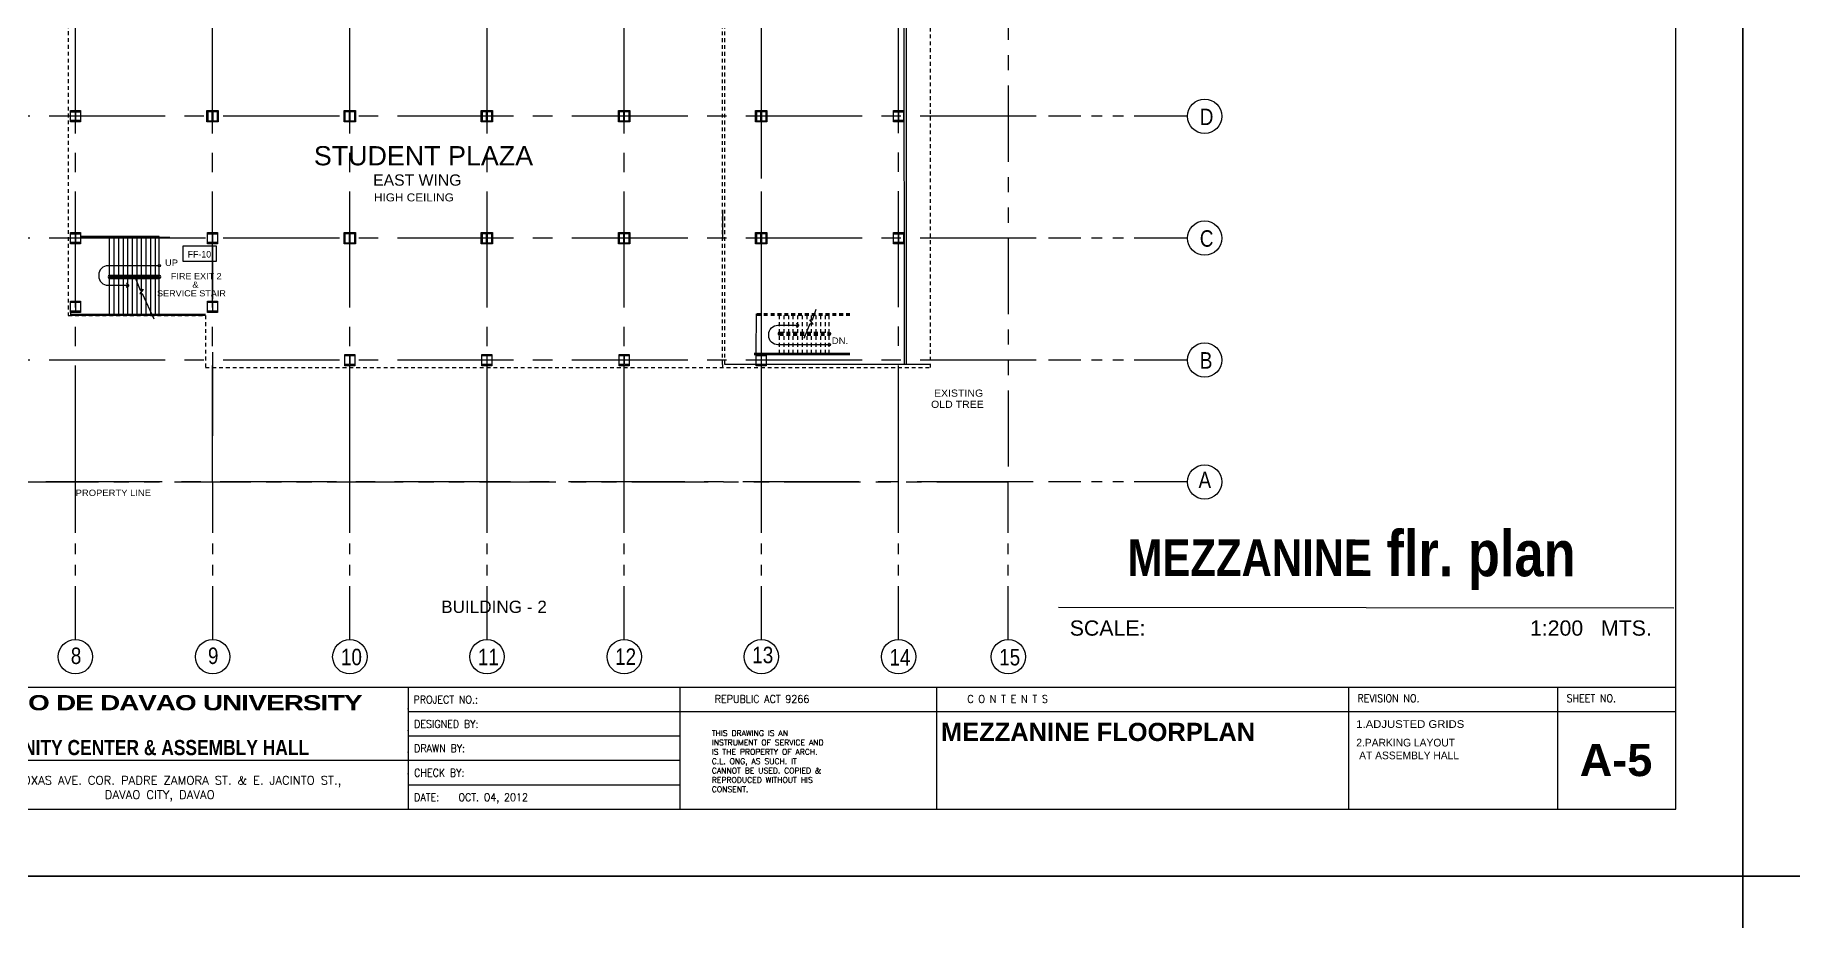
# Model space of a CAD drawing. Header units: millimetres. Extents: x 2148 to 2681, y 758 to 986.
# Drawn here: x 2422.2 to 2479.9, y 908.6 to 937.6 of the extents above; entities that cross this region are included whole.
import ezdxf
from ezdxf.enums import TextEntityAlignment as Align

# ---------------------------------------------------------------- set-up
doc = ezdxf.new("R2010")
doc.units = ezdxf.units.MM
for name, pattern in [('CENTER2', [28.575, 19.05, -3.175, 3.175, -3.175]), ('HIDDEN', [0.375, 0.25, -0.125]), ('PHANTOM2', [1.25, 0.625, -0.125, 0.125, -0.125, 0.125, -0.125]), ('PHANTOMX2', [5, 2.5, -0.5, 0.5, -0.5, 0.5, -0.5])]:
    doc.linetypes.add(name, pattern=pattern)
for name, color, linetype in [('3TX-TITLE', 3, 'Continuous'), ('4CO', 4, 'Continuous'), ('cladding', 2, 'Continuous'), ('COL-EX', 2, 'Continuous'), ('COL-IN', 2, 'Continuous'), ('D', 1, 'Continuous'), ('DIM', 20, 'Continuous'), ('DR', 7, 'Continuous'), ('ELAYOUT', 4, 'Continuous'), ('grid', 241, 'PHANTOMX2'), ('HATCH', 8, 'Continuous'), ('p-boarder', 2, 'Continuous'), ('S_GRID LINES', 252, 'Continuous'), ('TEXT', 6, 'Continuous'), ('TITLE', 3, 'Continuous'), ('wall', 4, 'Continuous')]:
    doc.layers.add(name, color=color, linetype=linetype)
doc.styles.add('ARIAL', font='arial.ttf')
doc.styles.add('ARIALNW', font='ARIALN.TTF')
doc.styles.add('MMTX$0$ESMX$0$X-OPTA1D', font='x-opta1d')
doc.styles.add('ROMANT', font='romant__.ttf')
doc.styles.add('SANSSERIFBOLD', font='SASB____.pfb', dxfattribs={"height": 0.6})
doc.styles.add('SMOOTHER', font='simplex_.ttf')
doc.styles.add('SWISS', font='swissl.ttf')

# ---------------------------------------------------------------- blocks, each defined once
blk = doc.blocks.new('A$C1DB67A09')
for p in [(74.014, -78.08, 0), (74.014, -78.88, 0), (74.014, -79.68, 0), (74.014, -80.48, 0)]:
    blk.add_point(p)
at = {"layer": 'D', "ltscale": 0.5}
blk.add_line((102.807, -77.28, 0), (102.807, -81.28, 0), dxfattribs=at)
at = {"layer": 'Defpoints', "ltscale": 0.5, "elevation": 0}
blk.add_lwpolyline([(7.292, -83.48), (108.892, -83.48), (108.892, -7.28), (7.292, -7.28)], close=True, dxfattribs=at)
at = {"layer": 'p-boarder', "ltscale": 0.5}
for p, q in [((65.105, -77.28, 0), (65.105, -81.28, 0)), ((74.014, -77.28, 0), (74.014, -81.28, 0)), ((74.014, -77.28, 0), (74.014, -81.28, 0)), ((82.433, -77.28, 0), (82.433, -81.28, 0)), ((95.948, -77.28, 0), (95.948, -81.28, 0)), ((65.105, -78.08, 0), (106.692, -78.08, 0)), ((65.105, -78.88, 0), (74.014, -78.88, 0)), ((26.637, -79.68, 0), (74.014, -79.68, 0)), ((65.105, -80.48, 0), (74.014, -80.48, 0))]:
    blk.add_line(p, q, dxfattribs=at)
at = {"layer": 'wall', "color": 16, "linetype": 'ByBlock', "ltscale": 1.5}
blk.add_line((9.492, -77.28, 0), (106.692, -77.28, 0), dxfattribs=at)
at = {"layer": 'wall', "color": 16, "linetype": 'ByBlock', "ltscale": 1.5, "elevation": 0}
blk.add_lwpolyline([(9.492, -81.28), (106.692, -81.28), (106.692, -9.48), (9.492, -9.48)], close=True, dxfattribs=at)
at = {"layer": 'wall', "linetype": 'ByBlock'}
for p in [(65.105, -77.992, 0), (65.105, -78.704, 0), (65.105, -79.416, 0), (65.105, -80.128, 0)]:
    blk.add_point(p, dxfattribs=at)
at = {"layer": '4CO', "attachment_point": 5, "style": 'ROMANT'}
for s, insert, char_height, width in [('{\\fTechnicBold|b0|i0|c2|p2;\\W1.6;\\T0.95;ATENEO DE DAVAO UNIVERSITY}', (56.636, -77.793, 0), 0.4983, 18.33246), ('{\\fTechnicBold|b0|i0|c2|p2;\\H0.91x;COMMUNITY CENTER & ASSEMBLY HALL}', (56.053, -79.265, 0), 0.54757, 16.04759)]:
    blk.add_mtext(s, dxfattribs=dict(at, insert=insert, char_height=char_height, width=width))
at = {"layer": 'TITLE', "style": 'SMOOTHER', "width": 0.9}
for s, height, p in [('PROJECT NO.:', 0.25344, (65.281, -77.813, 0)), ('REVISION NO.', 0.25344, (96.248, -77.769, 0)), ('SHEET NO.', 0.2534, (103.106, -77.769, 0)), ('DESIGNED BY:', 0.25344, (65.3, -78.617, 0)), ('DRAWN BY:', 0.2534, (65.3, -79.417, 0)), ('CHECK BY:', 0.2534, (65.3, -80.217, 0)), ('DATE:', 0.2534, (65.3, -81.017, 0)), ('OCT. O4, 2012', 0.25344, (66.755, -81.017, 0))]:
    blk.add_text(s, height=height, dxfattribs=at).set_placement(p)
for s, p in [('REPUBLIC ACT 9266', (76.712, -77.667, 0)), ('C O N T E N T S', (84.77, -77.667, 0))]:
    blk.add_text(s, height=0.25344, dxfattribs=at).set_placement(p, align=Align.MIDDLE)
at = {"layer": 'TITLE', "style": 'SMOOTHER'}
for s, insert, char_height, width, attachment_point in [('THIS DRAWING IS AN INSTRUMENT OF SERVICE AND IS THE PROPERTY OF ARCH. C.L. ONG, AS SUCH. IT CANNOT BE USED. COPIED & REPRODUCED WITHOUT HIS CONSENT.', (75.065, -78.697, 0), 0.184, 4.10204, 1), ('ALONG ROXAS AVE. COR. PADRE ZAMORA ST. & E. JACINTO ST.,  DAVAO CITY, DAVAO', (56.953, -80.615, 0), 0.2816, 14.50348, 5)]:
    blk.add_mtext(s, dxfattribs=dict(at, insert=insert, char_height=char_height, width=width, attachment_point=attachment_point))

msp = doc.modelspace()

# ---------------------------------------------------------------- linework, layer by layer
at = {"ltscale": 0.5}
for p, q in [((2423.3839329, 930.994311, 0), (2423.383657, 930.994311, 0)), ((2423.3839329, 930.969311, 0), (2423.383657, 930.969311, 0)), ((2426.6345744, 930.994311, 0), (2423.7089329, 930.994311, 0)), ((2426.6345744, 930.969311, 0), (2423.7089329, 930.969311, 0)), ((2448.9544157, 927.1889047, 0), (2445.8089646, 927.1889047, 0)), ((2448.9544157, 927.1639047, 0), (2445.8089646, 927.1639047, 0)), ((2448.9544157, 927.1389047, 0), (2445.8089646, 927.1389047, 0))]:
    msp.add_line(p, q, dxfattribs=at)
at = {"ltscale": 0.05}
for p, q in [((2426.6417248, 930.9805774, 0), (2427.808657, 930.9805774)), ((2428.0489709, 928.9655104, 0), (2428.0489709, 930.7149415, 0)), ((2423.3867849, 928.531811, 0), (2423.3867849, 928.4480594, 0)), ((2423.3867849, 928.4730594, 0), (2427.8089709, 928.4730594, 0)), ((2423.3867849, 928.4480594, 0), (2427.8089709, 928.4480594, 0)), ((2445.8839505, 928.4821274, 0), (2445.867776, 927.2163139))]:
    msp.add_line(p, q, dxfattribs=at)
msp.add_line((2455.7957606, 918.8583377, 0), (2475.9839304, 918.8454287, 0))
at = {"ltscale": 0.5, "elevation": 0}
msp.add_lwpolyline([(2427.0812594, 930.7149415), (2428.16385, 930.7149415), (2428.16385, 930.2025033), (2427.0812594, 930.2025033)], close=True, dxfattribs=at)
for centre in [(2460.5910006, 934.969311, 0), (2460.5910006, 930.969311, 0), (2460.5910006, 926.969311, 0), (2460.5910006, 922.9716771, 0), (2423.5458493, 917.2352149, 0), (2428.0489709, 917.2352149, 0), (2432.5489709, 917.2352149, 0), (2437.0489709, 917.2352149, 0), (2441.5489709, 917.2352149, 0), (2446.0489709, 917.2352149, 0), (2450.5489709, 917.2352149, 0), (2454.1496173, 917.2352149, 0)]:
    msp.add_circle(centre, 0.5634965)
at = {"ltscale": 0.5}
msp.add_arc((2426.6284897, 930.9824148, 0), 0.013362, 281.281278185, 62.91122443, dxfattribs=at)
at = {"layer": '3TX-TITLE', "linetype": 'PHANTOM2', "ltscale": 4}
for p in [(2454.1496173, 960.9754912, 0), (2391.8018229, 922.9776771, 0)]:
    msp.add_line(p, (2454.1496173, 922.9776771, 0), dxfattribs=at)
at = {"layer": '3TX-TITLE', "linetype": 'PHANTOM2', "ltscale": 4, "elevation": 0}
msp.add_lwpolyline([(2454.1496173, 960.9754912), (2391.8018229, 960.9754912), (2391.8018229, 922.9776771), (2454.1496173, 922.9776771)], dxfattribs=at)
at = {"layer": 'cladding', "elevation": 0}
for points in [[(2423.3839329, 935.156811), (2423.7089329, 935.156811), (2423.7089329, 934.781811), (2423.3839329, 934.781811)], [(2427.8589329, 935.156811), (2428.2339329, 935.156811), (2428.2339329, 934.781811), (2427.8589329, 934.781811)], [(2432.3589329, 935.156811), (2432.7339329, 935.156811), (2432.7339329, 934.781811), (2432.3589329, 934.781811)], [(2436.8589329, 935.156811), (2437.2339329, 935.156811), (2437.2339329, 934.781811), (2436.8589329, 934.781811)], [(2441.3589329, 935.156811), (2441.7339329, 935.156811), (2441.7339329, 934.781811), (2441.3589329, 934.781811)], [(2445.8589329, 935.156811), (2446.2339329, 935.156811), (2446.2339329, 934.781811), (2445.8589329, 934.781811)], [(2450.3839329, 935.156811), (2450.7089329, 935.156811), (2450.7089329, 934.781811), (2450.3839329, 934.781811)], [(2423.3839329, 931.156811), (2423.7089329, 931.156811), (2423.7089329, 930.781811), (2423.3839329, 930.781811)], [(2427.8839329, 931.156811), (2428.2089329, 931.156811), (2428.2089329, 930.781811), (2427.8839329, 930.781811)], [(2432.3589329, 931.156811), (2432.7339329, 931.156811), (2432.7339329, 930.781811), (2432.3589329, 930.781811)], [(2436.8589329, 931.156811), (2437.2339329, 931.156811), (2437.2339329, 930.781811), (2436.8589329, 930.781811)], [(2441.3589329, 931.156811), (2441.7339329, 931.156811), (2441.7339329, 930.781811), (2441.3589329, 930.781811)], [(2445.8589329, 931.156811), (2446.2339329, 931.156811), (2446.2339329, 930.781811), (2445.8589329, 930.781811)], [(2450.3839329, 931.156811), (2450.7089329, 931.156811), (2450.7089329, 930.781811), (2450.3839329, 930.781811)], [(2423.3867849, 928.906811), (2423.7117849, 928.906811), (2423.7117849, 928.531811), (2423.3867849, 928.531811)], [(2427.8839329, 928.906811), (2428.2089329, 928.906811), (2428.2089329, 928.531811), (2427.8839329, 928.531811)], [(2432.3839329, 927.156811), (2432.7089329, 927.156811), (2432.7089329, 926.781811), (2432.3839329, 926.781811)], [(2436.8839329, 927.156811), (2437.2089329, 927.156811), (2437.2089329, 926.781811), (2436.8839329, 926.781811)], [(2441.3839329, 927.156811), (2441.7089329, 927.156811), (2441.7089329, 926.781811), (2441.3839329, 926.781811)], [(2445.8839329, 927.156811), (2446.2089329, 927.156811), (2446.2089329, 926.781811), (2445.8839329, 926.781811)]]:
    msp.add_lwpolyline(points, close=True, dxfattribs=at)
at = {"layer": 'COL-EX'}
for points in [[(2423.5564709, 935.114311), (2423.6989709, 935.114311), (2423.6989709, 935.144311), (2423.3989709, 935.144311), (2423.3989709, 935.114311), (2423.5414709, 935.114311), (2423.5414709, 934.824311), (2423.3989709, 934.824311), (2423.3989709, 934.794311), (2423.6989709, 934.794311), (2423.6989709, 934.824311), (2423.5564709, 934.824311)], [(2450.5564709, 935.114311), (2450.6989709, 935.114311), (2450.6989709, 935.144311), (2450.3989709, 935.144311), (2450.3989709, 935.114311), (2450.5414709, 935.114311), (2450.5414709, 934.824311), (2450.3989709, 934.824311), (2450.3989709, 934.794311), (2450.6989709, 934.794311), (2450.6989709, 934.824311), (2450.5564709, 934.824311)], [(2423.5564709, 931.114311), (2423.6989709, 931.114311), (2423.6989709, 931.144311), (2423.3989709, 931.144311), (2423.3989709, 931.114311), (2423.5414709, 931.114311), (2423.5414709, 930.824311), (2423.3989709, 930.824311), (2423.3989709, 930.794311), (2423.6989709, 930.794311), (2423.6989709, 930.824311), (2423.5564709, 930.824311)], [(2428.0564709, 931.114311), (2428.1989709, 931.114311), (2428.1989709, 931.144311), (2427.8989709, 931.144311), (2427.8989709, 931.114311), (2428.0414709, 931.114311), (2428.0414709, 930.824311), (2427.8989709, 930.824311), (2427.8989709, 930.794311), (2428.1989709, 930.794311), (2428.1989709, 930.824311), (2428.0564709, 930.824311)], [(2450.5564709, 931.114311), (2450.6989709, 931.114311), (2450.6989709, 931.144311), (2450.3989709, 931.144311), (2450.3989709, 931.114311), (2450.5414709, 931.114311), (2450.5414709, 930.824311), (2450.3989709, 930.824311), (2450.3989709, 930.794311), (2450.6989709, 930.794311), (2450.6989709, 930.824311), (2450.5564709, 930.824311)], [(2428.0564709, 928.864311), (2428.1989709, 928.864311), (2428.1989709, 928.894311), (2427.8989709, 928.894311), (2427.8989709, 928.864311), (2428.0414709, 928.864311), (2428.0414709, 928.574311), (2427.8989709, 928.574311), (2427.8989709, 928.544311), (2428.1989709, 928.544311), (2428.1989709, 928.574311), (2428.0564709, 928.574311)], [(2432.5564709, 927.114311), (2432.6989709, 927.114311), (2432.6989709, 927.144311), (2432.3989709, 927.144311), (2432.3989709, 927.114311), (2432.5414709, 927.114311), (2432.5414709, 926.824311), (2432.3989709, 926.824311), (2432.3989709, 926.794311), (2432.6989709, 926.794311), (2432.6989709, 926.824311), (2432.5564709, 926.824311)], [(2437.0564709, 927.114311), (2437.1989709, 927.114311), (2437.1989709, 927.144311), (2436.8989709, 927.144311), (2436.8989709, 927.114311), (2437.0414709, 927.114311), (2437.0414709, 926.824311), (2436.8989709, 926.824311), (2436.8989709, 926.794311), (2437.1989709, 926.794311), (2437.1989709, 926.824311), (2437.0564709, 926.824311)], [(2441.5564709, 927.114311), (2441.6989709, 927.114311), (2441.6989709, 927.144311), (2441.3989709, 927.144311), (2441.3989709, 927.114311), (2441.5414709, 927.114311), (2441.5414709, 926.824311), (2441.3989709, 926.824311), (2441.3989709, 926.794311), (2441.6989709, 926.794311), (2441.6989709, 926.824311), (2441.5564709, 926.824311)], [(2446.0564709, 927.114311), (2446.1989709, 927.114311), (2446.1989709, 927.144311), (2445.8989709, 927.144311), (2445.8989709, 927.114311), (2446.0414709, 927.114311), (2446.0414709, 926.824311), (2445.8989709, 926.824311), (2445.8989709, 926.794311), (2446.1989709, 926.794311), (2446.1989709, 926.824311), (2446.0564709, 926.824311)]]:
    msp.add_lwpolyline(points, close=True, dxfattribs=at)
at = {"layer": 'COL-EX', "elevation": 0}
msp.add_lwpolyline([(2423.5593229, 928.864311), (2423.7018229, 928.864311), (2423.7018229, 928.894311), (2423.4018229, 928.894311), (2423.4018229, 928.864311), (2423.5443229, 928.864311), (2423.5443229, 928.574311), (2423.4018229, 928.574311), (2423.4018229, 928.544311), (2423.7018229, 928.544311), (2423.7018229, 928.574311), (2423.5593229, 928.574311)], close=True, dxfattribs=at)
at = {"layer": 'COL-IN'}
for p, q in [((2427.8739709, 935.144311), (2428.2239709, 935.144311)), ((2427.8739709, 934.794311), (2427.8739709, 935.144311)), ((2427.8739709, 935.119311), (2428.2239709, 935.119311)), ((2427.8739709, 934.819311), (2428.2239709, 934.819311)), ((2428.2239709, 934.794311), (2427.8739709, 934.794311)), ((2427.8989709, 934.819311), (2427.8989709, 935.119311)), ((2428.0364709, 934.819311), (2428.0364709, 935.119311)), ((2428.0614709, 934.819311), (2428.0614709, 935.119311)), ((2428.1989709, 935.119311), (2428.1989709, 934.819311)), ((2428.2239709, 935.144311), (2428.2239709, 934.794311)), ((2432.3739709, 935.144311), (2432.7239709, 935.144311)), ((2432.3739709, 934.794311), (2432.3739709, 935.144311)), ((2432.3739709, 935.119311), (2432.7239709, 935.119311)), ((2432.3739709, 934.819311), (2432.7239709, 934.819311)), ((2432.7239709, 934.794311), (2432.3739709, 934.794311)), ((2432.3989709, 934.819311), (2432.3989709, 935.119311)), ((2432.5364709, 934.819311), (2432.5364709, 935.119311)), ((2432.5614709, 934.819311), (2432.5614709, 935.119311)), ((2432.6989709, 935.119311), (2432.6989709, 934.819311)), ((2432.7239709, 935.144311), (2432.7239709, 934.794311)), ((2436.8739709, 935.144311), (2437.2239709, 935.144311)), ((2436.8739709, 934.794311), (2436.8739709, 935.144311)), ((2436.8739709, 935.119311), (2437.2239709, 935.119311)), ((2436.8739709, 934.819311), (2437.2239709, 934.819311)), ((2437.2239709, 934.794311), (2436.8739709, 934.794311)), ((2436.8989709, 934.819311), (2436.8989709, 935.119311)), ((2437.0364709, 934.819311), (2437.0364709, 935.119311)), ((2437.0614709, 934.819311), (2437.0614709, 935.119311)), ((2437.1989709, 935.119311), (2437.1989709, 934.819311)), ((2437.2239709, 935.144311), (2437.2239709, 934.794311)), ((2441.3739709, 935.144311), (2441.7239709, 935.144311)), ((2441.3739709, 934.794311), (2441.3739709, 935.144311)), ((2441.3739709, 935.119311), (2441.7239709, 935.119311)), ((2441.3739709, 934.819311), (2441.7239709, 934.819311)), ((2441.7239709, 934.794311), (2441.3739709, 934.794311)), ((2441.3989709, 934.819311), (2441.3989709, 935.119311)), ((2441.5364709, 934.819311), (2441.5364709, 935.119311)), ((2441.5614709, 934.819311), (2441.5614709, 935.119311)), ((2441.6989709, 935.119311), (2441.6989709, 934.819311)), ((2441.7239709, 935.144311), (2441.7239709, 934.794311)), ((2445.8739709, 935.144311), (2446.2239709, 935.144311)), ((2445.8739709, 934.794311), (2445.8739709, 935.144311)), ((2445.8739709, 935.119311), (2446.2239709, 935.119311)), ((2445.8739709, 934.819311), (2446.2239709, 934.819311)), ((2446.2239709, 934.794311), (2445.8739709, 934.794311)), ((2445.8989709, 934.819311), (2445.8989709, 935.119311)), ((2446.0364709, 934.819311), (2446.0364709, 935.119311)), ((2446.0614709, 934.819311), (2446.0614709, 935.119311)), ((2446.1989709, 935.119311), (2446.1989709, 934.819311)), ((2446.2239709, 935.144311), (2446.2239709, 934.794311)), ((2432.3739709, 931.144311), (2432.7239709, 931.144311)), ((2432.3739709, 930.794311), (2432.3739709, 931.144311)), ((2432.3739709, 931.119311), (2432.7239709, 931.119311)), ((2432.3739709, 930.819311), (2432.7239709, 930.819311)), ((2432.7239709, 930.794311), (2432.3739709, 930.794311)), ((2432.3989709, 930.819311), (2432.3989709, 931.119311)), ((2432.5364709, 930.819311), (2432.5364709, 931.119311)), ((2432.5614709, 930.819311), (2432.5614709, 931.119311)), ((2432.6989709, 931.119311), (2432.6989709, 930.819311)), ((2432.7239709, 931.144311), (2432.7239709, 930.794311)), ((2436.8739709, 931.144311), (2437.2239709, 931.144311)), ((2436.8739709, 930.794311), (2436.8739709, 931.144311)), ((2436.8739709, 931.119311), (2437.2239709, 931.119311)), ((2436.8739709, 930.819311), (2437.2239709, 930.819311)), ((2437.2239709, 930.794311), (2436.8739709, 930.794311)), ((2436.8989709, 930.819311), (2436.8989709, 931.119311)), ((2437.0364709, 930.819311), (2437.0364709, 931.119311)), ((2437.0614709, 930.819311), (2437.0614709, 931.119311)), ((2437.1989709, 931.119311), (2437.1989709, 930.819311)), ((2437.2239709, 931.144311), (2437.2239709, 930.794311)), ((2441.3739709, 931.144311), (2441.7239709, 931.144311)), ((2441.3739709, 930.794311), (2441.3739709, 931.144311)), ((2441.3739709, 931.119311), (2441.7239709, 931.119311)), ((2441.3739709, 930.819311), (2441.7239709, 930.819311)), ((2441.7239709, 930.794311), (2441.3739709, 930.794311)), ((2441.3989709, 930.819311), (2441.3989709, 931.119311)), ((2441.5364709, 930.819311), (2441.5364709, 931.119311)), ((2441.5614709, 930.819311), (2441.5614709, 931.119311)), ((2441.6989709, 931.119311), (2441.6989709, 930.819311)), ((2441.7239709, 931.144311), (2441.7239709, 930.794311)), ((2445.8739709, 931.144311), (2446.2239709, 931.144311)), ((2445.8739709, 930.794311), (2445.8739709, 931.144311)), ((2445.8739709, 931.119311), (2446.2239709, 931.119311)), ((2445.8739709, 930.819311), (2446.2239709, 930.819311)), ((2446.2239709, 930.794311), (2445.8739709, 930.794311)), ((2445.8989709, 930.819311), (2445.8989709, 931.119311)), ((2446.0364709, 930.819311), (2446.0364709, 931.119311)), ((2446.0614709, 930.819311), (2446.0614709, 931.119311)), ((2446.1989709, 931.119311), (2446.1989709, 930.819311)), ((2446.2239709, 931.144311), (2446.2239709, 930.794311))]:
    msp.add_line(p, q, dxfattribs=at)
at = {"layer": 'D', "ltscale": 0.5}
msp.add_line((2444.7713598, 926.8276861, 0), (2444.7713598, 926.7260611, 0), dxfattribs=at)
at = {"layer": 'Defpoints', "ltscale": 0.5, "elevation": 0}
for points in [[(2376.6500187, 910.0388045), (2478.2500187, 910.0388045), (2478.2500187, 986.2388045), (2376.6500187, 986.2388045)], [(2478.2500187, 910.0388045), (2579.8500187, 910.0388045), (2579.8500187, 986.2388045), (2478.2500187, 986.2388045)], [(2478.2500187, 833.8388045), (2579.8500187, 833.8388045), (2579.8500187, 910.0388045), (2478.2500187, 910.0388045)]]:
    msp.add_lwpolyline(points, close=True, dxfattribs=at)
at = {"layer": 'DR', "ltscale": 10}
for p, q in [((2450.6984825, 960.9738663, 0), (2450.7305382, 926.8276861, 0)), ((2450.7984825, 960.9871252, 0), (2450.7984825, 926.8276861, 0)), ((2423.3839329, 931.019311, 0), (2423.383657, 931.019311, 0)), ((2426.2977838, 931.019311, 0), (2423.7089329, 931.019311, 0)), ((2424.6693526, 928.4730594, 0), (2424.6693526, 930.994311, 0)), ((2424.8193526, 928.4730594, 0), (2424.8193526, 930.994311, 0)), ((2424.9693526, 928.4730594, 0), (2424.9693526, 930.994311, 0)), ((2425.1193526, 928.4730594, 0), (2425.1193526, 930.994311, 0)), ((2425.2693526, 928.4730594, 0), (2425.2693526, 930.994311, 0)), ((2425.4193526, 928.4730594, 0), (2425.4193526, 930.994311, 0)), ((2425.5693526, 928.4730594, 0), (2425.5693526, 930.994311, 0)), ((2425.7193526, 928.4730594, 0), (2425.7193526, 930.994311, 0)), ((2425.8693526, 928.4730594, 0), (2425.8693526, 930.994311, 0)), ((2426.0193526, 928.4730594, 0), (2426.0193526, 930.994311, 0)), ((2426.1693526, 928.4730594, 0), (2426.1693526, 930.994311, 0)), ((2426.2977838, 930.994311, 0), (2426.2977838, 931.019311, 0)), ((2426.2977838, 928.4730594, 0), (2426.2977838, 930.994311, 0)), ((2424.6693526, 929.750996, 0), (2426.2977838, 929.750996, 0)), ((2424.6693526, 929.725996, 0), (2426.2977838, 929.725996, 0)), ((2424.6693526, 929.700996, 0), (2426.2977838, 929.700996, 0)), ((2424.6693526, 929.675996, 0), (2426.2977838, 929.675996, 0)), ((2424.6693526, 929.650996, 0), (2426.2977838, 929.650996, 0)), ((2451.5989709, 926.8276861), (2444.8463598, 926.8276861))]:
    msp.add_line(p, q, dxfattribs=at)
at = {"layer": 'DR', "linetype": 'HIDDEN', "ltscale": 0.5}
for p, q in [((2444.7713598, 926.8276861, 0), (2444.7709895, 960.4638573, 0)), ((2444.8463598, 926.8276861, 0), (2444.8459895, 960.4638573, 0)), ((2451.5989709, 926.7260611, 0), (2451.5989709, 960.4622324, 0)), ((2448.9544157, 928.4821274, 0), (2445.8839505, 928.4821274, 0)), ((2448.9544157, 928.4571274, 0), (2445.8839507, 928.4571274, 0)), ((2448.9544157, 928.4321274, 0), (2445.883951, 928.4321274, 0)), ((2446.6478874, 927.1838479, 0), (2446.6478874, 928.4571274, 0)), ((2446.7978874, 927.1838479, 0), (2446.7978874, 928.4571274, 0)), ((2446.9478874, 927.1838479, 0), (2446.9478874, 928.4571274, 0)), ((2447.0978874, 927.1838479, 0), (2447.0978874, 928.4571274, 0)), ((2447.2478874, 927.1838479, 0), (2447.2478874, 928.4571274, 0)), ((2447.3978874, 927.1838479, 0), (2447.3978874, 928.4571274, 0)), ((2447.5478874, 927.1838479, 0), (2447.5478874, 928.4571274, 0)), ((2447.6978874, 927.1838479, 0), (2447.6978874, 928.4571274, 0)), ((2447.8478874, 927.1838479, 0), (2447.8478874, 928.4571274, 0)), ((2447.9978874, 927.1838479, 0), (2447.9978874, 928.4571274, 0)), ((2448.1478874, 927.1838479, 0), (2448.1478874, 928.4571274, 0)), ((2448.2763186, 927.1838479, 0), (2448.2763186, 928.4571274, 0)), ((2446.6478874, 927.8839228, 0), (2448.2763186, 927.8839228, 0)), ((2446.6478874, 927.8589228, 0), (2448.2763186, 927.8589228, 0)), ((2446.6478874, 927.8339228, 0), (2448.2763186, 927.8339228, 0)), ((2446.6478874, 927.8089228, 0), (2448.2763186, 927.8089228, 0)), ((2446.6478874, 927.7839228, 0), (2448.2763186, 927.7839228, 0))]:
    msp.add_line(p, q, dxfattribs=at)
at = {"layer": 'DR', "ltscale": 10}
for centre, radius, start, end in [((2424.6693526, 929.700996, 0), 0.05, 90, 270), ((2424.6693526, 929.700996, 0), 0.025, 90, 270), ((2426.2977838, 929.700996, 0), 0.05, 270, 90), ((2426.2977838, 929.700996, 0), 0.025, 270, 90)]:
    msp.add_arc(centre, radius, start, end, dxfattribs=at)
at = {"layer": 'DR', "linetype": 'HIDDEN', "ltscale": 0.5}
for centre, radius, start, end in [((2446.6478874, 927.8339228, 0), 0.05, 90, 270), ((2446.6478874, 927.8339228, 0), 0.025, 90, 270), ((2448.2763186, 927.8339228, 0), 0.05, 270, 90), ((2448.2763186, 927.8339228, 0), 0.025, 270, 90)]:
    msp.add_arc(centre, radius, start, end, dxfattribs=at)
at = {"layer": 'ELAYOUT', "linetype": 'ByBlock', "ltscale": 0.5}
msp.add_line((2444.7712563, 931.8942443), (2444.7712563, 930.9304016), dxfattribs=at)
at = {"layer": 'grid', "ltscale": 0.7}
for p, q in [((2460.0278195, 934.969311), (2455.4672953, 934.969311)), ((2460.0278195, 930.969311), (2455.4672953, 930.969311)), ((2460.0278195, 926.969311), (2455.4672953, 926.969311)), ((2423.5458493, 917.7987114, 0), (2423.5458493, 922.9776771, 0)), ((2428.0489709, 917.7987114, 0), (2428.0489709, 922.9776771, 0)), ((2432.5489709, 917.7987114, 0), (2432.5489709, 922.9776771, 0)), ((2437.0489709, 917.7987114, 0), (2437.0489709, 922.9776771, 0)), ((2441.5489709, 917.7987114, 0), (2441.5489709, 922.9776771, 0)), ((2446.0489709, 917.7987114, 0), (2446.0489709, 922.9776771, 0)), ((2450.5489709, 917.7987114, 0), (2450.5489709, 922.9776771, 0)), ((2454.1496173, 917.7987114, 0), (2454.1496173, 922.9776771, 0)), ((2460.0278195, 922.9716771, 0), (2455.4672953, 922.9716771, 0))]:
    msp.add_line(p, q, dxfattribs=at)
at = {"layer": 'HATCH', "linetype": 'ByBlock', "ltscale": 0.5}
for p, q in [((2425.4698193, 929.7553586, 0), (2425.6706968, 929.2673681, 0)), ((2425.4698193, 929.7537337, 0), (2425.6706968, 929.2657431, 0)), ((2425.7657037, 929.2903504, 0), (2425.6572512, 929.15019, 0)), ((2425.7657037, 929.2887254, 0), (2425.6572512, 929.1485651, 0)), ((2425.6572512, 929.1485651, 0), (2425.7316019, 929.15019, 0)), ((2425.6706968, 929.2673681, 0), (2425.7657037, 929.2903504, 0)), ((2425.6706968, 929.2657431, 0), (2425.7657037, 929.2887254, 0)), ((2425.7316019, 929.15019, 0), (2426.1139948, 928.318976)), ((2447.7232, 928.2876786, 0), (2447.8517245, 928.6388749)), ((2447.4483542, 927.6844204, 0), (2447.6492316, 928.172411, 0)), ((2447.4483542, 927.6827955, 0), (2447.6492316, 928.170786, 0)), ((2447.7442386, 928.1494287, 0), (2447.635786, 928.289589, 0)), ((2447.635786, 928.289589, 0), (2447.7232, 928.2876786, 0)), ((2447.7442386, 928.1478038, 0), (2447.635786, 928.2879641, 0)), ((2447.6492316, 928.172411, 0), (2447.7442386, 928.1494287, 0)), ((2447.6492316, 928.170786, 0), (2447.7442386, 928.1478038, 0))]:
    msp.add_line(p, q, dxfattribs=at)
at = {"layer": 'HATCH', "linetype": 'HIDDEN', "ltscale": 0.5}
for p, q in [((2427.8089709, 928.4355594, 0), (2427.8089709, 926.7260611)), ((2427.8089709, 926.7260611, 0), (2451.5989709, 926.7260611, 0))]:
    msp.add_line(p, q, dxfattribs=at)
at = {"layer": 'HATCH', "linetype": 'HIDDEN', "ltscale": 0.5, "elevation": 0}
msp.add_lwpolyline([(2423.3105353, 943.156811), (2423.3105353, 928.4355594), (2427.8108493, 928.4355594)], dxfattribs=at)
at = {"layer": 'HATCH', "linetype": 'ByBlock', "ltscale": 0.5, "elevation": 0}
for points in [[(2426.2977838, 930.0645733), (2424.6126333, 930.0645733, 0.4142135624), (2424.3126333, 929.7645733), (2424.3126333, 929.7235465, 0.4142135624), (2424.6126333, 929.4235465), (2425.2981063, 929.4235465)], [(2448.2763186, 927.4703455), (2446.5911681, 927.4703455, -0.4142135624), (2446.2911681, 927.7703455), (2446.2911681, 927.8113723, -0.4142135624), (2446.5911681, 928.1113723), (2447.2766412, 928.1113723)]]:
    msp.add_lwpolyline(points, format="xyb", dxfattribs=at)
at = {"layer": 'HATCH', "color": 7, "linetype": 'ByBlock', "ltscale": 0.5, "elevation": 0}
for points in [[(2425.2981063, 929.4235465), (2425.2386584, 929.49165), (2425.222446, 929.4793155), (2425.273121, 929.4235465)], [(2425.2981063, 929.4219216), (2425.2386584, 929.4900251), (2425.222446, 929.4776905), (2425.273121, 929.4219216)], [(2425.2981063, 929.4235465), (2425.2386584, 929.355443), (2425.222446, 929.3677775), (2425.273121, 929.4235465)], [(2425.2981063, 929.4219216), (2425.2386584, 929.3538181), (2425.222446, 929.3661526), (2425.273121, 929.4219216)], [(2447.2766412, 928.1129973), (2447.2171933, 928.1811008), (2447.2009808, 928.1687662), (2447.2516558, 928.1129973)], [(2447.2766412, 928.1113723), (2447.2171933, 928.1794759), (2447.2009808, 928.1671413), (2447.2516558, 928.1113723)], [(2447.2766412, 928.1129973), (2447.2171933, 928.0448938), (2447.2009808, 928.0572283), (2447.2516558, 928.1129973)], [(2447.2766412, 928.1113723), (2447.2171933, 928.0432688), (2447.2009808, 928.0556034), (2447.2516558, 928.1113723)]]:
    msp.add_lwpolyline(points, dxfattribs=at)
at = {"layer": 'HATCH', "linetype": 'ByBlock', "ltscale": 0.5}
for centre in [(2426.2977838, 930.0645733, 0), (2426.2977838, 930.0629484, 0), (2448.2763186, 927.4719704, 0), (2448.2763186, 927.4703455, 0)]:
    msp.add_circle(centre, 0.0369301, dxfattribs=at)
at = {"layer": 'S_GRID LINES', "linetype": 'CENTER2', "ltscale": 0.2}
for p, q in [((2432.5489709, 922.9776771, 0), (2432.5489709, 982.0412557, 0)), ((2450.5489709, 922.9864313), (2450.5489709, 982.0412557)), ((2441.5489709, 922.9776771, 0), (2441.5489709, 977.6423299, 0)), ((2446.0489709, 922.9776771, 0), (2446.0489709, 977.6173299, 0)), ((2450.5489709, 922.9864313, 0), (2450.5489709, 977.7499258, 0)), ((2437.0489709, 922.9776771, 0), (2437.0489709, 977.2777732, 0)), ((2423.5508493, 922.9776771, 0), (2423.5508493, 960.9754912, 0)), ((2428.048657, 922.9776771, 0), (2428.048657, 960.9754912, 0)), ((2446.0489764, 927.2139985, 0), (2446.0486104, 960.4638573)), ((2455.066901, 934.969311), (2392.5518229, 934.969311)), ((2455.066901, 930.969311), (2392.5518229, 930.969311)), ((2428.048657, 927.2276861), (2428.048657, 924.479311, 0)), ((2455.066901, 926.969311), (2392.5786652, 926.969311)), ((2454.9662546, 922.9776771, 0), (2392.5786652, 922.9776771, 0))]:
    msp.add_line(p, q, dxfattribs=at)

# ---------------------------------------------------------------- block references
at = {"layer": 'DIM', "color": 8}
for p in [(2369.358248, 993.5189005), (2470.958248, 993.5189005), (2369.358248, 917.3189005), (2470.958248, 917.3189005)]:
    msp.add_blockref('A$C1DB67A09', p, dxfattribs=at)

# ---------------------------------------------------------------- texts
at = {"color": 2, "style": 'MMTX$0$ESMX$0$X-OPTA1D', "width": 1.1}
for s, height, p in [('HIGH CEILING', 0.2625, (2433.3423628, 932.1746159, 0)), ('OLD TREE', 0.2352, (2451.6149626, 925.4006083, 0)), ('EXISTING ', 0.2352, (2451.711606, 925.7675276, 0)), ('PROPERTY LINE', 0.21, (2423.5544691, 922.5082104, 0))]:
    msp.add_text(s, height=height, dxfattribs=at).set_placement(p)
at = {"color": 2, "style": 'MMTX$0$ESMX$0$X-OPTA1D', "text_generation_flag": 6, "width": 1.1}
for s, height, p in [('UP', 0.21, (2426.4831455, 930.0598576, 0)), ('FIRE EXIT 2 ', 0.2016, (2426.6787887, 929.6227122, 0)), ('&', 0.2016, (2427.3837146, 929.3417083, 0)), ('SERVICE STAIR', 0.2016, (2426.2247686, 929.0594311, 0)), ('DN.', 0.21, (2448.3612703, 927.5010952, 0)), ('1.ADJUSTED GRIDS', 0.252, (2465.5651597, 914.9023217, 0))]:
    msp.add_text(s, height=height, rotation=180, dxfattribs=at).set_placement(p)
at = {"color": 2, "style": 'MMTX$0$ESMX$0$X-OPTA1D'}
for s, insert, char_height, width, attachment_point in [('FF-10', (2427.6144234, 930.4392752, 0), 0.21537251, 3.970154439, 5), ('2.PARKING LAYOUT\\P AT ASSEMBLY HALL', (2465.5662032, 914.5453409), 0.252, 50.936817872, 1)]:
    msp.add_mtext(s, dxfattribs=dict(at, insert=insert, char_height=char_height, width=width, attachment_point=attachment_point))
at = {"color": 0, "insert": (2456.1653455, 918.4278929, 0), "char_height": 0.5, "width": 19.742788118, "attachment_point": 1, "style": 'ARIAL'}
msp.add_mtext('{\\fArial|b0|i0|c204|p34;SCALE:        }          {\\fArial|b0|i0|c204|p34; }                                            {\\fArial|b0|i0|c204|p34;  1:}2{\\fArial|b0|i0|c204|p34;00}   {\\fArial|b0|i0|c204|p34;MTS.}', dxfattribs=at)
at = {"layer": '4CO', "insert": (2465.411805, 920.4068979, 0), "char_height": 1.5, "width": 32.161121986, "attachment_point": 5, "rotation": 359.939194305, "style": 'ROMANT'}
msp.add_mtext('\\pt15;{\\fTechnicBold|b1|i0|c2|p2;\\H0.8x;MEZZANINE\\H1.25x; flr. plan}', dxfattribs=at)
at = {"layer": '4CO', "insert": (2456.7455649, 914.766786, 0), "char_height": 0.598468095, "width": 23.501105506, "attachment_point": 5, "style": 'ROMANT'}
msp.add_mtext('{\\fArial|b1|i0|c0|p34;   MEZZANINE FLOORPLAN}', dxfattribs=at)
at = {"layer": 'TEXT', "style": 'SWISS'}
for s, height, p in [('STUDENT PLAZA', 0.630377748, (2431.3686494, 933.3579043, 0)), ('EAST WING', 0.3696, (2433.3125239, 932.6904203, 0))]:
    msp.add_text(s, height=height, dxfattribs=at).set_placement(p)
msp.add_text('BUILDING - 2', height=0.402461914, rotation=359.989710853, dxfattribs=at).set_placement((2435.544949, 918.6740783, 0))
at = {"layer": 'TEXT', "color": 11, "style": 'SANSSERIFBOLD'}
msp.add_text('A-5', height=1.05827754, dxfattribs=at).set_placement((2474.0863105, 913.8420886, 0), align=Align.MIDDLE)
at = {"layer": 'TEXT', "char_height": 0.54, "width": 3.396423809, "attachment_point": 1, "style": 'ARIALNW'}
for s, insert in [('D', (2460.4324474, 935.21844, 0)), ('C', (2460.4324474, 931.2288392, 0)), ('B', (2460.4324474, 927.2288392, 0)), ('A', (2460.3905108, 923.3086611, 0)), ('8', (2423.3961147, 917.5383484, 0)), ('9', (2427.8942364, 917.5383484, 0)), ('10', (2432.2573196, 917.4986216, 0)), ('11', (2436.7495654, 917.4991184, 0)), ('12', (2441.2503785, 917.5101068, 0)), ('13', (2445.7503785, 917.5653734, 0)), ('14', (2450.2503785, 917.4865138, 0)), ('15', (2453.8510249, 917.492412, 0))]:
    msp.add_mtext(s, dxfattribs=dict(at, insert=insert))

doc.saveas('drawing.dxf')
